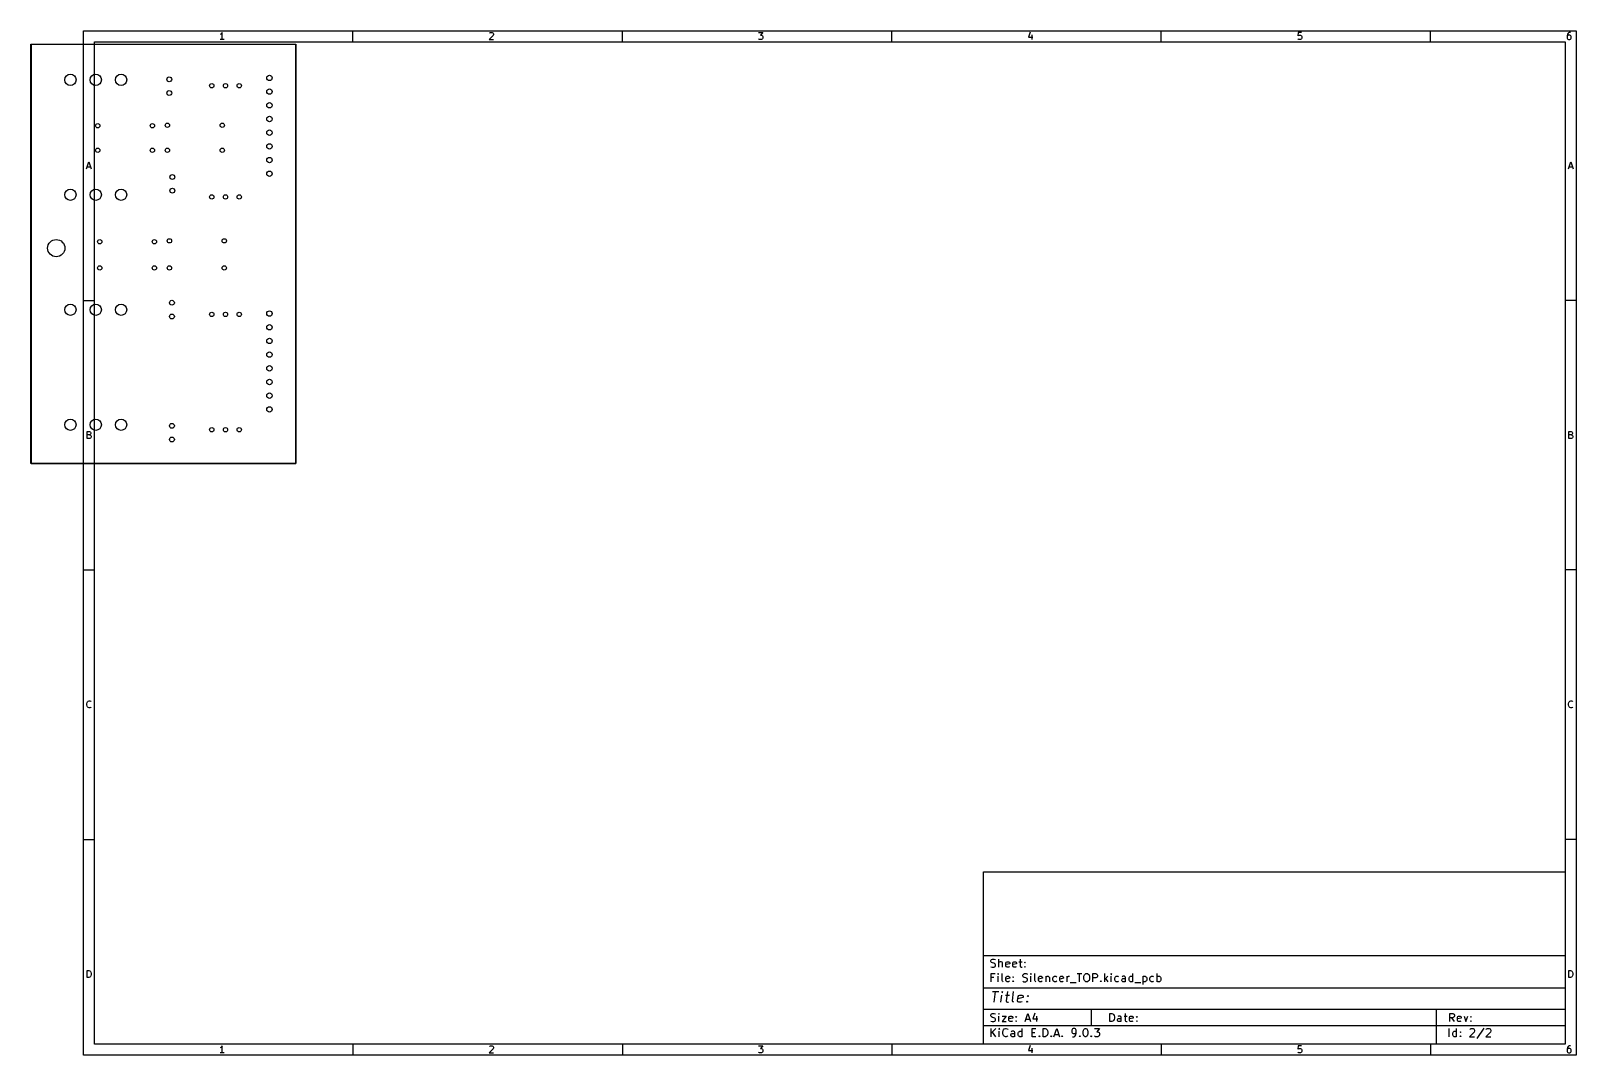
# Model space of a CAD drawing. Extents: x 0 to 287, y -200 to -10.
import ezdxf

# ---------------------------------------------------------------- set-up
doc = ezdxf.new("R2010")
doc.units = 0
doc.layers.add('BLACK', color=7, linetype='CONTINUOUS')

msp = doc.modelspace()

# ---------------------------------------------------------------- linework, layer by layer
at = {"layer": 'BLACK', "linetype": 'CONTINUOUS'}
for p, q in [((10, -10), (287.0022, -10)), ((10, -200.0072), (10, -10)), ((35.470112, -10.603128), (35.346303, -10.665033)), ((35.593922, -10.479319), (35.470112, -10.603128)), ((35.717731, -10.293604), (35.593922, -10.479319)), ((35.717731, -11.593604), (35.717731, -10.293604)), ((60, -12), (60, -10)), ((86.027255, -10.850747), (85.284398, -11.593604)), ((85.346303, -10.417414), (85.408207, -10.355509)), ((85.408207, -10.355509), (85.532017, -10.293604)), ((85.532017, -10.293604), (85.841541, -10.293604)), ((85.841541, -10.293604), (85.96535, -10.355509)), ((85.96535, -10.355509), (86.027255, -10.417414)), ((86.027255, -10.417414), (86.08916, -10.541223)), ((86.08916, -10.665033), (86.027255, -10.850747)), ((86.08916, -10.541223), (86.08916, -10.665033)), ((110, -12), (110, -10)), ((135.284398, -10.293604), (136.08916, -10.293604)), ((135.346303, -11.5317), (135.284398, -11.469795)), ((136.08916, -10.293604), (135.655826, -10.788842)), ((135.655826, -10.788842), (135.841541, -10.788842)), ((135.841541, -10.788842), (135.96535, -10.850747)), ((135.96535, -10.850747), (136.027255, -10.912652)), ((136.027255, -11.469795), (135.96535, -11.5317)), ((136.027255, -10.912652), (136.08916, -11.036461)), ((136.08916, -11.345985), (136.027255, -11.469795)), ((136.08916, -11.036461), (136.08916, -11.345985)), ((160, -12), (160, -10)), ((185.655826, -10.2317), (185.346303, -11.160271)), ((185.346303, -11.160271), (186.151064, -11.160271)), ((185.96535, -10.726938), (185.96535, -11.593604)), ((210, -12), (210, -10)), ((235.408207, -10.293604), (235.346303, -10.912652)), ((235.346303, -10.912652), (235.408207, -10.850747)), ((235.408207, -11.5317), (235.346303, -11.469795)), ((236.027255, -10.293604), (235.408207, -10.293604)), ((235.408207, -10.850747), (235.532017, -10.788842)), ((235.532017, -10.788842), (235.841541, -10.788842)), ((235.841541, -10.788842), (235.96535, -10.850747)), ((235.96535, -10.850747), (236.027255, -10.912652)), ((236.027255, -11.469795), (235.96535, -11.5317)), ((236.027255, -10.912652), (236.08916, -11.036461)), ((236.08916, -11.345985), (236.027255, -11.469795)), ((236.08916, -11.036461), (236.08916, -11.345985)), ((260, -12), (260, -10)), ((285.408207, -10.603128), (285.346303, -10.850747)), ((285.346303, -10.850747), (285.346303, -11.345985)), ((285.408207, -10.912652), (285.346303, -11.036461)), ((285.346303, -11.345985), (285.408207, -11.469795)), ((285.532017, -10.417414), (285.408207, -10.603128)), ((285.470112, -10.850747), (285.408207, -10.912652)), ((285.408207, -11.469795), (285.470112, -11.5317)), ((285.593922, -10.788842), (285.470112, -10.850747)), ((285.593922, -10.355509), (285.532017, -10.417414)), ((285.717731, -10.293604), (285.593922, -10.355509)), ((285.841541, -10.788842), (285.593922, -10.788842)), ((285.96535, -10.293604), (285.717731, -10.293604)), ((285.96535, -10.850747), (285.841541, -10.788842)), ((286.027255, -10.912652), (285.96535, -10.850747)), ((285.96535, -11.5317), (286.027255, -11.469795)), ((286.08916, -11.036461), (286.027255, -10.912652)), ((286.027255, -11.469795), (286.08916, -11.345985)), ((286.08916, -11.345985), (286.08916, -11.036461)), ((287.0022, -10), (287.0022, -200.0072)), ((0.225, -12.5), (0.226903, -12.490433)), ((0.225, -90.25), (0.225, -12.5)), ((0.226903, -12.490433), (0.240433, -12.476903)), ((0.240433, -12.476903), (0.25, -12.475)), ((0.25, -12.475), (49.4, -12.475)), ((0.275, -12.525), (0.275, -90.225)), ((49.375, -12.525), (0.275, -12.525)), ((12, -12), (285.0022, -12)), ((12, -198.0072), (12, -12)), ((36.08916, -11.593604), (35.346303, -11.593604)), ((49.375, -90.225), (49.375, -12.525)), ((49.4, -12.475), (49.409567, -12.476903)), ((49.409567, -12.476903), (49.423097, -12.490433)), ((49.423097, -12.490433), (49.425, -12.5)), ((49.425, -12.5), (49.425, -90.25)), ((85.284398, -11.593604), (86.08916, -11.593604)), ((135.470112, -11.593604), (135.346303, -11.5317)), ((135.841541, -11.593604), (135.470112, -11.593604)), ((135.96535, -11.5317), (135.841541, -11.593604)), ((235.532017, -11.593604), (235.408207, -11.5317)), ((235.841541, -11.593604), (235.532017, -11.593604)), ((235.96535, -11.5317), (235.841541, -11.593604)), ((285.0022, -12), (285.0022, -198.0072)), ((285.470112, -11.5317), (285.593922, -11.593604)), ((285.593922, -11.593604), (285.841541, -11.593604)), ((285.841541, -11.593604), (285.96535, -11.5317)), ((10.566666, -35.593604), (10.999999, -34.293604)), ((10.999999, -34.293604), (11.433333, -35.593604)), ((285.568866, -35.593604), (286.002199, -34.293604)), ((286.002199, -34.293604), (286.435533, -35.593604)), ((10.690476, -35.222176), (11.309523, -35.222176)), ((285.692676, -35.222176), (286.311723, -35.222176)), ((10, -60), (12, -60)), ((287.0022, -60), (285.0022, -60)), ((10.659523, -85.593604), (10.659523, -84.293604)), ((10.659523, -84.293604), (11.092857, -84.293604)), ((11.092857, -84.912652), (10.659523, -84.912652)), ((11.154761, -85.593604), (10.659523, -85.593604)), ((11.092857, -84.293604), (11.216666, -84.355509)), ((11.216666, -84.850747), (11.092857, -84.912652)), ((11.092857, -84.912652), (11.278571, -84.974557)), ((11.278571, -85.5317), (11.154761, -85.593604)), ((11.216666, -84.355509), (11.278571, -84.417414)), ((11.278571, -84.788842), (11.216666, -84.850747)), ((11.278571, -84.417414), (11.340476, -84.541223)), ((11.340476, -84.665033), (11.278571, -84.788842)), ((11.278571, -84.974557), (11.340476, -85.036461)), ((11.340476, -85.469795), (11.278571, -85.5317)), ((11.340476, -84.541223), (11.340476, -84.665033)), ((11.340476, -85.036461), (11.40238, -85.160271)), ((11.40238, -85.345985), (11.340476, -85.469795)), ((11.40238, -85.160271), (11.40238, -85.345985)), ((285.661723, -85.593604), (285.661723, -84.293604)), ((285.661723, -84.293604), (286.095057, -84.293604)), ((286.095057, -84.912652), (285.661723, -84.912652)), ((286.156961, -85.593604), (285.661723, -85.593604)), ((286.095057, -84.293604), (286.218866, -84.355509)), ((286.218866, -84.850747), (286.095057, -84.912652)), ((286.095057, -84.912652), (286.280771, -84.974557)), ((286.280771, -85.5317), (286.156961, -85.593604)), ((286.218866, -84.355509), (286.280771, -84.417414)), ((286.280771, -84.788842), (286.218866, -84.850747)), ((286.280771, -84.417414), (286.342676, -84.541223)), ((286.342676, -84.665033), (286.280771, -84.788842)), ((286.280771, -84.974557), (286.342676, -85.036461)), ((286.342676, -85.469795), (286.280771, -85.5317)), ((286.342676, -84.541223), (286.342676, -84.665033)), ((286.342676, -85.036461), (286.40458, -85.160271)), ((286.40458, -85.345985), (286.342676, -85.469795)), ((286.40458, -85.160271), (286.40458, -85.345985)), ((0.226903, -90.259567), (0.225, -90.25)), ((0.240433, -90.273097), (0.226903, -90.259567)), ((0.25, -90.275), (0.240433, -90.273097)), ((49.4, -90.275), (0.25, -90.275)), ((0.275, -90.225), (49.375, -90.225)), ((49.409567, -90.273097), (49.4, -90.275)), ((49.423097, -90.259567), (49.409567, -90.273097)), ((49.425, -90.25), (49.423097, -90.259567)), ((10, -110), (12, -110)), ((287.0022, -110), (285.0022, -110)), ((10.597619, -134.850747), (10.659523, -134.603128)), ((10.659523, -134.603128), (10.721428, -134.479319)), ((10.721428, -134.479319), (10.845238, -134.355509)), ((10.845238, -134.355509), (11.030952, -134.293604)), ((11.030952, -134.293604), (11.154761, -134.293604)), ((11.154761, -134.293604), (11.340476, -134.355509)), ((11.340476, -134.355509), (11.40238, -134.417414)), ((285.599819, -134.850747), (285.661723, -134.603128)), ((285.661723, -134.603128), (285.723628, -134.479319)), ((285.723628, -134.479319), (285.847438, -134.355509)), ((285.847438, -134.355509), (286.033152, -134.293604)), ((286.033152, -134.293604), (286.156961, -134.293604)), ((286.156961, -134.293604), (286.342676, -134.355509)), ((286.342676, -134.355509), (286.40458, -134.417414)), ((10.597619, -135.036461), (10.597619, -134.850747)), ((10.659523, -135.28408), (10.597619, -135.036461)), ((10.721428, -135.40789), (10.659523, -135.28408)), ((10.845238, -135.5317), (10.721428, -135.40789)), ((11.030952, -135.593604), (10.845238, -135.5317)), ((11.154761, -135.593604), (11.030952, -135.593604)), ((11.340476, -135.5317), (11.154761, -135.593604)), ((11.40238, -135.469795), (11.340476, -135.5317)), ((285.599819, -135.036461), (285.599819, -134.850747)), ((285.661723, -135.28408), (285.599819, -135.036461)), ((285.723628, -135.40789), (285.661723, -135.28408)), ((285.847438, -135.5317), (285.723628, -135.40789)), ((286.033152, -135.593604), (285.847438, -135.5317)), ((286.156961, -135.593604), (286.033152, -135.593604)), ((286.342676, -135.5317), (286.156961, -135.593604)), ((286.40458, -135.469795), (286.342676, -135.5317)), ((10, -160), (12, -160)), ((287.0022, -160), (285.0022, -160)), ((177.0022, -166.0072), (285.0022, -166.0072)), ((177.0022, -198.0072), (177.0022, -166.0072)), ((285.0022, -166.0072), (285.0022, -198.0072)), ((177.0022, -181.5072), (285.0022, -181.5072)), ((178.386598, -182.479042), (178.458026, -182.336185)), ((178.386598, -182.6219), (178.386598, -182.479042)), ((178.458026, -182.764757), (178.386598, -182.6219)), ((178.458026, -182.336185), (178.529455, -182.264757)), ((178.529455, -182.836185), (178.458026, -182.764757)), ((178.529455, -182.264757), (178.672312, -182.193328)), ((178.672312, -182.907614), (178.529455, -182.836185)), ((178.672312, -182.193328), (179.029455, -182.193328)), ((178.958026, -182.979042), (178.672312, -182.907614)), ((179.100884, -183.050471), (178.958026, -182.979042)), ((179.029455, -182.193328), (179.243741, -182.264757)), ((179.172312, -183.1219), (179.100884, -183.050471)), ((179.243741, -183.264757), (179.172312, -183.1219)), ((179.172312, -183.550471), (179.243741, -183.407614)), ((179.243741, -183.407614), (179.243741, -183.264757)), ((179.886597, -183.693328), (179.886597, -182.193328)), ((179.958026, -182.764757), (179.886597, -182.836185)), ((180.100883, -182.693328), (179.958026, -182.764757)), ((180.315169, -182.693328), (180.100883, -182.693328)), ((180.458026, -182.764757), (180.315169, -182.693328)), ((180.529455, -182.907614), (180.458026, -182.764757)), ((180.529455, -183.693328), (180.529455, -182.907614)), ((181.172312, -182.907614), (181.24374, -182.764757)), ((181.172312, -183.479042), (181.172312, -182.907614)), ((181.886598, -183.050471), (181.172312, -183.193328)), ((181.24374, -183.6219), (181.172312, -183.479042)), ((181.24374, -182.764757), (181.386598, -182.693328)), ((181.386598, -182.693328), (181.672312, -182.693328)), ((181.672312, -182.693328), (181.815169, -182.764757)), ((181.815169, -182.764757), (181.886598, -182.907614)), ((181.886598, -182.907614), (181.886598, -183.050471)), ((182.458026, -182.907614), (182.529454, -182.764757)), ((182.458026, -183.479042), (182.458026, -182.907614)), ((183.172312, -183.050471), (182.458026, -183.193328)), ((182.529454, -183.6219), (182.458026, -183.479042)), ((182.529454, -182.764757), (182.672312, -182.693328)), ((182.672312, -182.693328), (182.958026, -182.693328)), ((182.958026, -182.693328), (183.100883, -182.764757)), ((183.100883, -182.764757), (183.172312, -182.907614)), ((183.172312, -182.907614), (183.172312, -183.050471)), ((183.600883, -182.693328), (184.172311, -182.693328)), ((183.815168, -182.193328), (183.815168, -183.479042)), ((183.815168, -183.479042), (183.886597, -183.6219)), ((184.600883, -182.836185), (184.672311, -182.764757)), ((184.672311, -182.907614), (184.600883, -182.836185)), ((184.672311, -182.764757), (184.74374, -182.836185)), ((184.672311, -182.764757), (184.672311, -182.907614)), ((184.74374, -182.836185), (184.672311, -182.907614)), ((10.659523, -185.593604), (10.659523, -184.293604)), ((10.659523, -184.293604), (10.969047, -184.293604)), ((10.969047, -185.593604), (10.659523, -185.593604)), ((10.969047, -184.293604), (11.154761, -184.355509)), ((11.154761, -185.5317), (10.969047, -185.593604)), ((11.154761, -184.355509), (11.278571, -184.479319)), ((11.278571, -185.40789), (11.154761, -185.5317)), ((11.278571, -184.479319), (11.340476, -184.603128)), ((11.340476, -185.28408), (11.278571, -185.40789)), ((11.340476, -184.603128), (11.40238, -184.850747)), ((11.40238, -185.036461), (11.340476, -185.28408)), ((11.40238, -184.850747), (11.40238, -185.036461)), ((178.386598, -183.6219), (178.600884, -183.693328)), ((178.458026, -186.393328), (178.458026, -184.893328)), ((178.458026, -184.893328), (179.172312, -184.893328)), ((178.958026, -185.607614), (178.458026, -185.607614)), ((178.600884, -183.693328), (178.958026, -183.693328)), ((178.958026, -183.693328), (179.100884, -183.6219)), ((179.100884, -183.6219), (179.172312, -183.550471)), ((179.74374, -184.893328), (179.672312, -184.964757)), ((179.672312, -184.964757), (179.74374, -185.036185)), ((179.815169, -184.964757), (179.74374, -184.893328)), ((179.74374, -184.893328), (179.74374, -185.036185)), ((179.74374, -185.036185), (179.815169, -184.964757)), ((179.74374, -186.393328), (179.74374, -185.393328)), ((180.458026, -186.179042), (180.458026, -184.893328)), ((180.529455, -186.3219), (180.458026, -186.179042)), ((180.672312, -186.393328), (180.529455, -186.3219)), ((181.172312, -185.607614), (181.24374, -185.464757)), ((181.172312, -186.179042), (181.172312, -185.607614)), ((181.886598, -185.750471), (181.172312, -185.893328)), ((181.24374, -186.3219), (181.172312, -186.179042)), ((181.386598, -183.693328), (181.24374, -183.6219)), ((181.24374, -185.464757), (181.386598, -185.393328)), ((181.386598, -186.393328), (181.24374, -186.3219)), ((181.672312, -183.693328), (181.386598, -183.693328)), ((181.386598, -185.393328), (181.672312, -185.393328)), ((181.672312, -186.393328), (181.386598, -186.393328)), ((181.815169, -183.6219), (181.672312, -183.693328)), ((181.672312, -185.393328), (181.815169, -185.464757)), ((181.815169, -186.3219), (181.672312, -186.393328)), ((181.815169, -185.464757), (181.886598, -185.607614)), ((181.886598, -185.607614), (181.886598, -185.750471)), ((182.458026, -185.536185), (182.529454, -185.464757)), ((182.529454, -185.607614), (182.458026, -185.536185)), ((182.458026, -186.3219), (182.529454, -186.250471)), ((182.529454, -186.393328), (182.458026, -186.3219)), ((182.672312, -183.693328), (182.529454, -183.6219)), ((182.529454, -185.464757), (182.600883, -185.536185)), ((182.529454, -185.464757), (182.529454, -185.607614)), ((182.600883, -185.536185), (182.529454, -185.607614)), ((182.529454, -186.250471), (182.600883, -186.3219)), ((182.529454, -186.250471), (182.529454, -186.393328)), ((182.600883, -186.3219), (182.529454, -186.393328)), ((182.958026, -183.693328), (182.672312, -183.693328)), ((183.100883, -183.6219), (182.958026, -183.693328)), ((183.886597, -183.6219), (184.029454, -183.693328)), ((184.029454, -183.693328), (184.172311, -183.693328)), ((184.315169, -185.179042), (184.386597, -185.036185)), ((184.315169, -185.3219), (184.315169, -185.179042)), ((184.386597, -185.464757), (184.315169, -185.3219)), ((184.315169, -186.3219), (184.529455, -186.393328)), ((184.386597, -185.036185), (184.458026, -184.964757)), ((184.458026, -185.536185), (184.386597, -185.464757)), ((184.458026, -184.964757), (184.600883, -184.893328)), ((184.600883, -185.607614), (184.458026, -185.536185)), ((184.529455, -186.393328), (184.886597, -186.393328)), ((184.600883, -183.6219), (184.672311, -183.550471)), ((184.672311, -183.693328), (184.600883, -183.6219)), ((184.600883, -184.893328), (184.958026, -184.893328)), ((184.886597, -185.679042), (184.600883, -185.607614)), ((184.672311, -183.550471), (184.74374, -183.6219)), ((184.672311, -183.550471), (184.672311, -183.693328)), ((184.74374, -183.6219), (184.672311, -183.693328)), ((185.029455, -185.750471), (184.886597, -185.679042)), ((184.886597, -186.393328), (185.029455, -186.3219)), ((184.958026, -184.893328), (185.172312, -184.964757)), ((185.100883, -185.8219), (185.029455, -185.750471)), ((185.029455, -186.3219), (185.100883, -186.250471)), ((185.172312, -185.964757), (185.100883, -185.8219)), ((185.100883, -186.250471), (185.172312, -186.107614)), ((185.172312, -186.107614), (185.172312, -185.964757)), ((185.815168, -184.893328), (185.74374, -184.964757)), ((185.74374, -184.964757), (185.815168, -185.036185)), ((185.886597, -184.964757), (185.815168, -184.893328)), ((185.815168, -184.893328), (185.815168, -185.036185)), ((185.815168, -185.036185), (185.886597, -184.964757)), ((185.815168, -186.393328), (185.815168, -185.393328)), ((186.529454, -186.179042), (186.529454, -184.893328)), ((186.600883, -186.3219), (186.529454, -186.179042)), ((186.74374, -186.393328), (186.600883, -186.3219)), ((187.24374, -185.607614), (187.315168, -185.464757)), ((187.24374, -186.179042), (187.24374, -185.607614)), ((187.958026, -185.750471), (187.24374, -185.893328)), ((187.315168, -186.3219), (187.24374, -186.179042)), ((187.315168, -185.464757), (187.458026, -185.393328)), ((187.458026, -186.393328), (187.315168, -186.3219)), ((187.458026, -185.393328), (187.74374, -185.393328)), ((187.74374, -186.393328), (187.458026, -186.393328)), ((187.74374, -185.393328), (187.886597, -185.464757)), ((187.886597, -186.3219), (187.74374, -186.393328)), ((187.886597, -185.464757), (187.958026, -185.607614)), ((187.958026, -185.607614), (187.958026, -185.750471)), ((188.600882, -185.393328), (188.600882, -186.393328)), ((188.600882, -185.536185), (188.672311, -185.464757)), ((188.672311, -185.464757), (188.815168, -185.393328)), ((188.815168, -185.393328), (189.029454, -185.393328)), ((189.029454, -185.393328), (189.172311, -185.464757)), ((189.172311, -185.464757), (189.24374, -185.607614)), ((189.24374, -185.607614), (189.24374, -186.393328)), ((189.886597, -185.679042), (189.958025, -185.536185)), ((189.886597, -186.107614), (189.886597, -185.679042)), ((189.958025, -186.250471), (189.886597, -186.107614)), ((189.958025, -185.536185), (190.029454, -185.464757)), ((190.029454, -186.3219), (189.958025, -186.250471)), ((190.029454, -185.464757), (190.172311, -185.393328)), ((190.172311, -186.393328), (190.029454, -186.3219)), ((190.172311, -185.393328), (190.458025, -185.393328)), ((190.458025, -186.393328), (190.172311, -186.393328)), ((190.458025, -185.393328), (190.600883, -185.464757)), ((190.600883, -186.3219), (190.458025, -186.393328)), ((191.172311, -185.607614), (191.243739, -185.464757)), ((191.172311, -186.179042), (191.172311, -185.607614)), ((191.886597, -185.750471), (191.172311, -185.893328)), ((191.243739, -186.3219), (191.172311, -186.179042)), ((191.243739, -185.464757), (191.386597, -185.393328)), ((191.386597, -186.393328), (191.243739, -186.3219)), ((191.386597, -185.393328), (191.672311, -185.393328)), ((191.672311, -186.393328), (191.386597, -186.393328)), ((191.672311, -185.393328), (191.815168, -185.464757)), ((191.815168, -186.3219), (191.672311, -186.393328)), ((191.815168, -185.464757), (191.886597, -185.607614)), ((191.886597, -185.607614), (191.886597, -185.750471)), ((192.529453, -186.393328), (192.529453, -185.393328)), ((192.529453, -185.679042), (192.600882, -185.536185)), ((192.600882, -185.536185), (192.672311, -185.464757)), ((192.672311, -185.464757), (192.815168, -185.393328)), ((192.815168, -185.393328), (192.958025, -185.393328)), ((194.386596, -184.893328), (195.243739, -184.893328)), ((194.815167, -186.393328), (194.815167, -184.893328)), ((195.67231, -185.393328), (195.743738, -185.107614)), ((195.67231, -185.893328), (195.67231, -185.393328)), ((195.743738, -186.179042), (195.67231, -185.893328)), ((195.743738, -185.107614), (195.886596, -184.964757)), ((195.886596, -186.3219), (195.743738, -186.179042)), ((195.886596, -184.964757), (196.029453, -184.893328)), ((196.029453, -186.393328), (195.886596, -186.3219)), ((196.029453, -184.893328), (196.315167, -184.893328)), ((196.315167, -186.393328), (196.029453, -186.393328)), ((196.315167, -184.893328), (196.458024, -184.964757)), ((196.458024, -186.3219), (196.315167, -186.393328)), ((196.458024, -184.964757), (196.600881, -185.107614)), ((196.600881, -186.179042), (196.458024, -186.3219)), ((196.600881, -185.107614), (196.67231, -185.393328)), ((196.67231, -185.893328), (196.600881, -186.179042)), ((196.67231, -185.393328), (196.67231, -185.893328)), ((197.315167, -186.393328), (197.315167, -184.893328)), ((197.315167, -184.893328), (197.886596, -184.893328)), ((197.886596, -185.679042), (197.315167, -185.679042)), ((197.886596, -184.893328), (198.029453, -184.964757)), ((198.029453, -185.607614), (197.886596, -185.679042)), ((198.029453, -184.964757), (198.100882, -185.036185)), ((198.100882, -185.536185), (198.029453, -185.607614)), ((198.100882, -185.036185), (198.17231, -185.179042)), ((198.17231, -185.393328), (198.100882, -185.536185)), ((198.17231, -185.179042), (198.17231, -185.393328)), ((198.743739, -186.3219), (198.815167, -186.250471)), ((198.815167, -186.393328), (198.743739, -186.3219)), ((198.815167, -186.250471), (198.886596, -186.3219)), ((198.815167, -186.250471), (198.815167, -186.393328)), ((198.886596, -186.3219), (198.815167, -186.393328)), ((199.529453, -186.393328), (199.529453, -184.893328)), ((200.100882, -185.393328), (199.529453, -185.964757)), ((199.672311, -185.8219), (200.100882, -186.393328)), ((200.743739, -184.893328), (200.672311, -184.964757)), ((200.672311, -184.964757), (200.743739, -185.036185)), ((200.815168, -184.964757), (200.743739, -184.893328)), ((200.743739, -184.893328), (200.743739, -185.036185)), ((200.743739, -185.036185), (200.815168, -184.964757)), ((200.743739, -186.393328), (200.743739, -185.393328)), ((201.386597, -185.679042), (201.458025, -185.536185)), ((201.386597, -186.107614), (201.386597, -185.679042)), ((201.458025, -186.250471), (201.386597, -186.107614)), ((201.458025, -185.536185), (201.529454, -185.464757)), ((201.529454, -186.3219), (201.458025, -186.250471)), ((201.529454, -185.464757), (201.672311, -185.393328)), ((201.672311, -186.393328), (201.529454, -186.3219)), ((201.672311, -185.393328), (201.958025, -185.393328)), ((201.958025, -186.393328), (201.672311, -186.393328)), ((201.958025, -185.393328), (202.100883, -185.464757)), ((202.100883, -186.3219), (201.958025, -186.393328)), ((202.672311, -186.036185), (202.743739, -185.893328)), ((202.672311, -186.179042), (202.672311, -186.036185)), ((202.743739, -186.3219), (202.672311, -186.179042)), ((202.886597, -185.393328), (202.743739, -185.464757)), ((202.743739, -185.893328), (202.886597, -185.8219)), ((202.886597, -186.393328), (202.743739, -186.3219)), ((203.172311, -185.393328), (202.886597, -185.393328)), ((202.886597, -185.8219), (203.243739, -185.8219)), ((203.243739, -186.393328), (202.886597, -186.393328)), ((203.315168, -185.464757), (203.172311, -185.393328)), ((203.243739, -185.8219), (203.386597, -185.750471)), ((203.386597, -186.3219), (203.243739, -186.393328)), ((203.386597, -185.607614), (203.315168, -185.464757)), ((203.386597, -186.393328), (203.386597, -185.607614)), ((204.029454, -185.679042), (204.100882, -185.536185)), ((204.029454, -186.107614), (204.029454, -185.679042)), ((204.100882, -186.250471), (204.029454, -186.107614)), ((204.100882, -185.536185), (204.172311, -185.464757)), ((204.172311, -186.3219), (204.100882, -186.250471)), ((204.172311, -185.464757), (204.315168, -185.393328)), ((204.315168, -186.393328), (204.172311, -186.3219)), ((204.315168, -185.393328), (204.600882, -185.393328)), ((204.600882, -186.393328), (204.315168, -186.393328)), ((204.600882, -185.393328), (204.74374, -185.464757)), ((204.74374, -186.3219), (204.600882, -186.393328)), ((204.74374, -186.393328), (204.74374, -184.893328)), ((206.600882, -185.393328), (206.600882, -186.893328)), ((206.600882, -185.464757), (206.74374, -185.393328)), ((206.74374, -186.393328), (206.600882, -186.3219)), ((206.74374, -185.393328), (207.029454, -185.393328)), ((207.029454, -186.393328), (206.74374, -186.393328)), ((207.029454, -185.393328), (207.172311, -185.464757)), ((207.172311, -186.3219), (207.029454, -186.393328)), ((207.172311, -185.464757), (207.24374, -185.536185)), ((207.24374, -186.250471), (207.172311, -186.3219)), ((207.24374, -185.536185), (207.315168, -185.679042)), ((207.315168, -186.107614), (207.24374, -186.250471)), ((207.315168, -185.679042), (207.315168, -186.107614)), ((207.886597, -185.679042), (207.958025, -185.536185)), ((207.886597, -186.107614), (207.886597, -185.679042)), ((207.958025, -186.250471), (207.886597, -186.107614)), ((207.958025, -185.536185), (208.029454, -185.464757)), ((208.029454, -186.3219), (207.958025, -186.250471)), ((208.029454, -185.464757), (208.172311, -185.393328)), ((208.172311, -186.393328), (208.029454, -186.3219)), ((208.172311, -185.393328), (208.458025, -185.393328)), ((208.458025, -186.393328), (208.172311, -186.393328)), ((208.458025, -185.393328), (208.600883, -185.464757)), ((208.600883, -186.3219), (208.458025, -186.393328)), ((209.243739, -186.393328), (209.243739, -184.893328)), ((209.243739, -185.464757), (209.386597, -185.393328)), ((209.386597, -186.393328), (209.243739, -186.3219)), ((209.386597, -185.393328), (209.672311, -185.393328)), ((209.672311, -186.393328), (209.386597, -186.393328)), ((209.672311, -185.393328), (209.815168, -185.464757)), ((209.815168, -186.3219), (209.672311, -186.393328)), ((209.815168, -185.464757), (209.886597, -185.536185)), ((209.886597, -186.250471), (209.815168, -186.3219)), ((209.886597, -185.536185), (209.958025, -185.679042)), ((209.958025, -186.107614), (209.886597, -186.250471)), ((209.958025, -185.679042), (209.958025, -186.107614)), ((285.661723, -185.593604), (285.661723, -184.293604)), ((285.661723, -184.293604), (285.971247, -184.293604)), ((285.971247, -185.593604), (285.661723, -185.593604)), ((285.971247, -184.293604), (286.156961, -184.355509)), ((286.156961, -185.5317), (285.971247, -185.593604)), ((286.156961, -184.355509), (286.280771, -184.479319)), ((286.280771, -185.40789), (286.156961, -185.5317)), ((286.280771, -184.479319), (286.342676, -184.603128)), ((286.342676, -185.28408), (286.280771, -185.40789)), ((286.342676, -184.603128), (286.40458, -184.850747)), ((286.40458, -185.036461), (286.342676, -185.28408)), ((286.40458, -184.850747), (286.40458, -185.036461)), ((177.0022, -187.5072), (285.0022, -187.5072)), ((178.693928, -188.211638), (179.836785, -188.211638)), ((179.015357, -190.211638), (179.265357, -188.211638)), ((180.253452, -190.211638), (180.420119, -188.878304)), ((180.503452, -188.211638), (180.396309, -188.306876)), ((180.396309, -188.306876), (180.479643, -188.402114)), ((180.503452, -188.211638), (180.479643, -188.402114)), ((180.479643, -188.402114), (180.586786, -188.306876)), ((180.586786, -188.306876), (180.503452, -188.211638)), ((181.086786, -188.878304), (181.84869, -188.878304)), ((181.455833, -188.211638), (181.241548, -189.925923)), ((182.384405, -189.925923), (182.59869, -188.211638)), ((183.336785, -189.925923), (183.432024, -189.164019)), ((183.432024, -189.164019), (183.551071, -188.973542)), ((183.551071, -188.973542), (183.753452, -188.878304)), ((183.753452, -188.878304), (184.134404, -188.878304)), ((184.134404, -188.878304), (184.312976, -188.973542)), ((184.312976, -188.973542), (184.384404, -189.164019)), ((184.384404, -189.164019), (184.360595, -189.354495)), ((185.158214, -189.06878), (185.265357, -188.973542)), ((185.241548, -189.164019), (185.158214, -189.06878)), ((185.265357, -188.973542), (185.241548, -189.164019)), ((185.34869, -189.06878), (185.241548, -189.164019)), ((185.265357, -188.973542), (185.34869, -189.06878)), ((193.100882, -186.536185), (194.243739, -186.536185)), ((205.100883, -186.536185), (206.24374, -186.536185)), ((177.0022, -191.5072), (285.0022, -191.5072)), ((181.241548, -189.925923), (181.312976, -190.1164)), ((181.312976, -190.1164), (181.491548, -190.211638)), ((181.491548, -190.211638), (181.682024, -190.211638)), ((182.455833, -190.1164), (182.384405, -189.925923)), ((182.634405, -190.211638), (182.455833, -190.1164)), ((183.408214, -190.1164), (183.336785, -189.925923)), ((184.360595, -189.354495), (183.384404, -189.544971)), ((183.586785, -190.211638), (183.408214, -190.1164)), ((183.967738, -190.211638), (183.586785, -190.211638)), ((184.170119, -190.1164), (183.967738, -190.211638)), ((185.027262, -190.1164), (185.134405, -190.021161)), ((185.110595, -190.211638), (185.027262, -190.1164)), ((185.134405, -190.021161), (185.110595, -190.211638)), ((185.217738, -190.1164), (185.110595, -190.211638)), ((185.134405, -190.021161), (185.217738, -190.1164)), ((197.0022, -191.5072), (197.0022, -194.5072)), ((261.0022, -191.5072), (261.0022, -198.0072)), ((177.0022, -194.5072), (285.0022, -194.5072)), ((178.386598, -192.579042), (178.458026, -192.436185)), ((178.386598, -192.7219), (178.386598, -192.579042)), ((178.458026, -192.864757), (178.386598, -192.7219)), ((178.386598, -193.7219), (178.600884, -193.793328)), ((178.458026, -192.436185), (178.529455, -192.364757)), ((178.529455, -192.936185), (178.458026, -192.864757)), ((178.529455, -192.364757), (178.672312, -192.293328)), ((178.672312, -193.007614), (178.529455, -192.936185)), ((178.600884, -193.793328), (178.958026, -193.793328)), ((178.672312, -192.293328), (179.029455, -192.293328)), ((178.958026, -193.079042), (178.672312, -193.007614)), ((179.100884, -193.150471), (178.958026, -193.079042)), ((178.958026, -193.793328), (179.100884, -193.7219)), ((179.029455, -192.293328), (179.243741, -192.364757)), ((179.172312, -193.2219), (179.100884, -193.150471)), ((179.100884, -193.7219), (179.172312, -193.650471)), ((179.243741, -193.364757), (179.172312, -193.2219)), ((179.172312, -193.650471), (179.243741, -193.507614)), ((179.243741, -193.507614), (179.243741, -193.364757)), ((179.886597, -192.293328), (179.815169, -192.364757)), ((179.815169, -192.364757), (179.886597, -192.436185)), ((179.958026, -192.364757), (179.886597, -192.293328)), ((179.886597, -192.293328), (179.886597, -192.436185)), ((179.886597, -192.436185), (179.958026, -192.364757)), ((179.886597, -193.793328), (179.886597, -192.793328)), ((180.458026, -192.793328), (181.243741, -192.793328)), ((181.243741, -192.793328), (180.458026, -193.793328)), ((180.458026, -193.793328), (181.243741, -193.793328)), ((181.743741, -193.007614), (181.815169, -192.864757)), ((181.743741, -193.579042), (181.743741, -193.007614)), ((182.458027, -193.150471), (181.743741, -193.293328)), ((181.815169, -193.7219), (181.743741, -193.579042)), ((181.815169, -192.864757), (181.958027, -192.793328)), ((181.958027, -193.793328), (181.815169, -193.7219)), ((181.958027, -192.793328), (182.243741, -192.793328)), ((182.243741, -193.793328), (181.958027, -193.793328)), ((182.243741, -192.793328), (182.386598, -192.864757)), ((182.386598, -193.7219), (182.243741, -193.793328)), ((182.386598, -192.864757), (182.458027, -193.007614)), ((182.458027, -193.007614), (182.458027, -193.150471)), ((183.029455, -192.936185), (183.100883, -192.864757)), ((183.100883, -193.007614), (183.029455, -192.936185)), ((183.029455, -193.7219), (183.100883, -193.650471)), ((183.100883, -193.793328), (183.029455, -193.7219)), ((183.100883, -192.864757), (183.172312, -192.936185)), ((183.100883, -192.864757), (183.100883, -193.007614)), ((183.172312, -192.936185), (183.100883, -193.007614)), ((183.100883, -193.650471), (183.172312, -193.7219)), ((183.100883, -193.650471), (183.100883, -193.793328)), ((183.172312, -193.7219), (183.100883, -193.793328)), ((184.743741, -193.793328), (185.243741, -192.293328)), ((184.886598, -193.364757), (185.600884, -193.364757)), ((185.243741, -192.293328), (185.743741, -193.793328)), ((186.529455, -192.2219), (186.172312, -193.293328)), ((186.172312, -193.293328), (187.100883, -193.293328)), ((186.886598, -192.793328), (186.886598, -193.793328)), ((200.458026, -193.793328), (200.458026, -192.293328)), ((200.458026, -192.293328), (200.815169, -192.293328)), ((200.815169, -193.793328), (200.458026, -193.793328)), ((200.815169, -192.293328), (201.029455, -192.364757)), ((201.029455, -193.7219), (200.815169, -193.793328)), ((201.029455, -192.364757), (201.172312, -192.507614)), ((201.172312, -193.579042), (201.029455, -193.7219)), ((201.172312, -192.507614), (201.243741, -192.650471)), ((201.243741, -193.436185), (201.172312, -193.579042)), ((201.243741, -192.650471), (201.315169, -192.936185)), ((201.315169, -193.150471), (201.243741, -193.436185)), ((201.315169, -192.936185), (201.315169, -193.150471)), ((201.886598, -193.436185), (201.958026, -193.293328)), ((201.886598, -193.579042), (201.886598, -193.436185)), ((201.958026, -193.7219), (201.886598, -193.579042)), ((202.100884, -192.793328), (201.958026, -192.864757)), ((201.958026, -193.293328), (202.100884, -193.2219)), ((202.100884, -193.793328), (201.958026, -193.7219)), ((202.386598, -192.793328), (202.100884, -192.793328)), ((202.100884, -193.2219), (202.458026, -193.2219)), ((202.458026, -193.793328), (202.100884, -193.793328)), ((202.529455, -192.864757), (202.386598, -192.793328)), ((202.458026, -193.2219), (202.600884, -193.150471)), ((202.600884, -193.7219), (202.458026, -193.793328)), ((202.600884, -193.007614), (202.529455, -192.864757)), ((202.600884, -193.793328), (202.600884, -193.007614)), ((203.100884, -192.793328), (203.672312, -192.793328)), ((203.315169, -192.293328), (203.315169, -193.579042)), ((203.315169, -193.579042), (203.386598, -193.7219)), ((203.386598, -193.7219), (203.529455, -193.793328)), ((203.529455, -193.793328), (203.672312, -193.793328)), ((204.100884, -193.007614), (204.172312, -192.864757)), ((204.100884, -193.579042), (204.100884, -193.007614)), ((204.81517, -193.150471), (204.100884, -193.293328)), ((204.172312, -193.7219), (204.100884, -193.579042)), ((204.172312, -192.864757), (204.31517, -192.793328)), ((204.31517, -193.793328), (204.172312, -193.7219)), ((204.31517, -192.793328), (204.600884, -192.793328)), ((204.600884, -193.793328), (204.31517, -193.793328)), ((204.600884, -192.793328), (204.743741, -192.864757)), ((204.743741, -193.7219), (204.600884, -193.793328)), ((204.743741, -192.864757), (204.81517, -193.007614)), ((204.81517, -193.007614), (204.81517, -193.150471)), ((205.386598, -192.936185), (205.458026, -192.864757)), ((205.458026, -193.007614), (205.386598, -192.936185)), ((205.386598, -193.7219), (205.458026, -193.650471)), ((205.458026, -193.793328), (205.386598, -193.7219)), ((205.458026, -192.864757), (205.529455, -192.936185)), ((205.458026, -192.864757), (205.458026, -193.007614)), ((205.529455, -192.936185), (205.458026, -193.007614)), ((205.458026, -193.650471), (205.529455, -193.7219)), ((205.458026, -193.650471), (205.458026, -193.793328)), ((205.529455, -193.7219), (205.458026, -193.793328)), ((263.55671, -193.785528), (263.55671, -192.285528)), ((263.55671, -192.285528), (264.128139, -192.285528)), ((264.128139, -193.071242), (263.55671, -193.071242)), ((264.413853, -193.785528), (263.913853, -193.071242)), ((264.128139, -192.285528), (264.270996, -192.356957)), ((264.270996, -192.999814), (264.128139, -193.071242)), ((264.270996, -192.356957), (264.342425, -192.428385)), ((264.342425, -192.928385), (264.270996, -192.999814)), ((264.342425, -192.428385), (264.413853, -192.571242)), ((264.413853, -192.785528), (264.342425, -192.928385)), ((264.413853, -192.571242), (264.413853, -192.785528)), ((264.985282, -192.999814), (265.05671, -192.856957)), ((264.985282, -193.571242), (264.985282, -192.999814)), ((265.699568, -193.142671), (264.985282, -193.285528)), ((265.05671, -193.7141), (264.985282, -193.571242)), ((265.05671, -192.856957), (265.199568, -192.785528)), ((265.199568, -193.785528), (265.05671, -193.7141)), ((265.199568, -192.785528), (265.485282, -192.785528)), ((265.485282, -193.785528), (265.199568, -193.785528)), ((265.485282, -192.785528), (265.628139, -192.856957)), ((265.628139, -193.7141), (265.485282, -193.785528)), ((265.628139, -192.856957), (265.699568, -192.999814)), ((265.699568, -192.999814), (265.699568, -193.142671)), ((266.199567, -192.785528), (266.55671, -193.785528)), ((266.55671, -193.785528), (266.913853, -192.785528)), ((267.413853, -192.928385), (267.485281, -192.856957)), ((267.485281, -192.999814), (267.413853, -192.928385)), ((267.413853, -193.7141), (267.485281, -193.642671)), ((267.485281, -193.785528), (267.413853, -193.7141)), ((267.485281, -192.856957), (267.55671, -192.928385)), ((267.485281, -192.856957), (267.485281, -192.999814)), ((267.55671, -192.928385), (267.485281, -192.999814)), ((267.485281, -193.642671), (267.55671, -193.7141)), ((267.485281, -193.642671), (267.485281, -193.785528)), ((267.55671, -193.7141), (267.485281, -193.785528)), ((178.458026, -196.593328), (178.458026, -195.093328)), ((179.315169, -195.093328), (178.458026, -195.950471)), ((179.315169, -196.593328), (178.672312, -195.736185)), ((179.958026, -195.093328), (179.886598, -195.164757)), ((179.886598, -195.164757), (179.958026, -195.236185)), ((180.029455, -195.164757), (179.958026, -195.093328)), ((179.958026, -195.093328), (179.958026, -195.236185)), ((179.958026, -195.236185), (180.029455, -195.164757)), ((179.958026, -196.593328), (179.958026, -195.593328)), ((180.600884, -195.736185), (180.672312, -195.450471)), ((180.600884, -195.950471), (180.600884, -195.736185)), ((180.672312, -196.236185), (180.600884, -195.950471)), ((180.672312, -195.450471), (180.743741, -195.307614)), ((180.743741, -196.379042), (180.672312, -196.236185)), ((180.743741, -195.307614), (180.886598, -195.164757)), ((180.886598, -196.5219), (180.743741, -196.379042)), ((180.886598, -195.164757), (181.100884, -195.093328)), ((181.100884, -196.593328), (180.886598, -196.5219)), ((181.100884, -195.093328), (181.243741, -195.093328)), ((181.243741, -196.593328), (181.100884, -196.593328)), ((181.243741, -195.093328), (181.458027, -195.164757)), ((181.458027, -196.5219), (181.243741, -196.593328)), ((181.458027, -195.164757), (181.529455, -195.236185)), ((181.529455, -196.450471), (181.458027, -196.5219)), ((182.100884, -196.236185), (182.172312, -196.093328)), ((182.100884, -196.379042), (182.100884, -196.236185)), ((182.172312, -196.5219), (182.100884, -196.379042)), ((182.31517, -195.593328), (182.172312, -195.664757)), ((182.172312, -196.093328), (182.31517, -196.0219)), ((182.31517, -196.593328), (182.172312, -196.5219)), ((182.600884, -195.593328), (182.31517, -195.593328)), ((182.31517, -196.0219), (182.672312, -196.0219)), ((182.672312, -196.593328), (182.31517, -196.593328)), ((182.743741, -195.664757), (182.600884, -195.593328)), ((182.672312, -196.0219), (182.81517, -195.950471)), ((182.81517, -196.5219), (182.672312, -196.593328)), ((182.81517, -195.807614), (182.743741, -195.664757)), ((182.81517, -196.593328), (182.81517, -195.807614)), ((183.458027, -195.879042), (183.529455, -195.736185)), ((183.458027, -196.307614), (183.458027, -195.879042)), ((183.529455, -196.450471), (183.458027, -196.307614)), ((183.529455, -195.736185), (183.600884, -195.664757)), ((183.600884, -196.5219), (183.529455, -196.450471)), ((183.600884, -195.664757), (183.743741, -195.593328)), ((183.743741, -196.593328), (183.600884, -196.5219)), ((183.743741, -195.593328), (184.029455, -195.593328)), ((184.029455, -196.593328), (183.743741, -196.593328)), ((184.029455, -195.593328), (184.172313, -195.664757)), ((184.172313, -196.5219), (184.029455, -196.593328)), ((184.172313, -196.593328), (184.172313, -195.093328)), ((186.029455, -196.593328), (186.029455, -195.093328)), ((186.029455, -195.093328), (186.743741, -195.093328)), ((186.029455, -195.807614), (186.529455, -195.807614)), ((186.743741, -196.593328), (186.029455, -196.593328)), ((187.31517, -196.5219), (187.386598, -196.450471)), ((187.386598, -196.593328), (187.31517, -196.5219)), ((187.386598, -196.450471), (187.458027, -196.5219)), ((187.386598, -196.450471), (187.386598, -196.593328)), ((187.458027, -196.5219), (187.386598, -196.593328)), ((188.100884, -196.593328), (188.100884, -195.093328)), ((188.100884, -195.093328), (188.458027, -195.093328)), ((188.458027, -196.593328), (188.100884, -196.593328)), ((188.458027, -195.093328), (188.672313, -195.164757)), ((188.672313, -196.5219), (188.458027, -196.593328)), ((188.672313, -195.164757), (188.81517, -195.307614)), ((188.81517, -196.379042), (188.672313, -196.5219)), ((188.81517, -195.307614), (188.886599, -195.450471)), ((188.886599, -196.236185), (188.81517, -196.379042)), ((188.886599, -195.450471), (188.958027, -195.736185)), ((188.958027, -195.950471), (188.886599, -196.236185)), ((188.958027, -195.736185), (188.958027, -195.950471)), ((189.529456, -196.5219), (189.600884, -196.450471)), ((189.600884, -196.593328), (189.529456, -196.5219)), ((189.600884, -196.450471), (189.672313, -196.5219)), ((189.600884, -196.450471), (189.600884, -196.593328)), ((189.672313, -196.5219), (189.600884, -196.593328)), ((190.100885, -196.593328), (190.600885, -195.093328)), ((190.243742, -196.164757), (190.958028, -196.164757)), ((190.600885, -195.093328), (191.100885, -196.593328)), ((191.529456, -196.5219), (191.600884, -196.450471)), ((191.600884, -196.593328), (191.529456, -196.5219)), ((191.600884, -196.450471), (191.672313, -196.5219)), ((191.600884, -196.450471), (191.600884, -196.593328)), ((191.672313, -196.5219), (191.600884, -196.593328)), ((193.458027, -195.236185), (193.386599, -195.379042)), ((193.386599, -195.379042), (193.386599, -195.736185)), ((193.386599, -195.736185), (193.458027, -195.879042)), ((193.529456, -195.164757), (193.458027, -195.236185)), ((193.458027, -195.879042), (193.529456, -195.950471)), ((193.672313, -195.093328), (193.529456, -195.164757)), ((193.529456, -195.950471), (193.672313, -196.0219)), ((193.529456, -196.593328), (193.81517, -196.593328)), ((193.958027, -195.093328), (193.672313, -195.093328)), ((193.672313, -196.0219), (193.958027, -196.0219)), ((193.81517, -196.593328), (193.958027, -196.5219)), ((194.100885, -195.164757), (193.958027, -195.093328)), ((193.958027, -196.0219), (194.100885, -195.950471)), ((193.958027, -196.5219), (194.029456, -196.450471)), ((194.029456, -196.450471), (194.172313, -196.236185)), ((194.172313, -195.236185), (194.100885, -195.164757)), ((194.100885, -195.950471), (194.172313, -195.879042)), ((194.243742, -195.379042), (194.172313, -195.236185)), ((194.172313, -195.879042), (194.243742, -195.736185)), ((194.172313, -196.236185), (194.243742, -195.950471)), ((194.243742, -195.950471), (194.243742, -195.379042)), ((194.81517, -196.5219), (194.886598, -196.450471)), ((194.886598, -196.593328), (194.81517, -196.5219)), ((194.886598, -196.450471), (194.958027, -196.5219)), ((194.886598, -196.450471), (194.886598, -196.593328)), ((194.958027, -196.5219), (194.886598, -196.593328)), ((195.529456, -195.664757), (195.600884, -195.379042)), ((195.529456, -196.0219), (195.529456, -195.664757)), ((195.600884, -196.307614), (195.529456, -196.0219)), ((195.600884, -195.379042), (195.672313, -195.236185)), ((195.672313, -196.450471), (195.600884, -196.307614)), ((195.672313, -195.236185), (195.743742, -195.164757)), ((195.743742, -196.5219), (195.672313, -196.450471)), ((195.743742, -195.164757), (195.886599, -195.093328)), ((195.886599, -196.593328), (195.743742, -196.5219)), ((195.886599, -195.093328), (196.029456, -195.093328)), ((196.029456, -196.593328), (195.886599, -196.593328)), ((196.029456, -195.093328), (196.172313, -195.164757)), ((196.172313, -196.5219), (196.029456, -196.593328)), ((196.172313, -195.164757), (196.243742, -195.236185)), ((196.243742, -196.450471), (196.172313, -196.5219)), ((196.243742, -195.236185), (196.31517, -195.379042)), ((196.31517, -196.307614), (196.243742, -196.450471)), ((196.31517, -195.379042), (196.386599, -195.664757)), ((196.386599, -196.0219), (196.31517, -196.307614)), ((196.386599, -195.664757), (196.386599, -196.0219)), ((196.958027, -196.5219), (197.029455, -196.450471)), ((197.029455, -196.593328), (196.958027, -196.5219)), ((197.029455, -196.450471), (197.100884, -196.5219)), ((197.029455, -196.450471), (197.029455, -196.593328)), ((197.100884, -196.5219), (197.029455, -196.593328)), ((197.600884, -195.093328), (198.529456, -195.093328)), ((197.672313, -196.5219), (197.600884, -196.450471)), ((197.81517, -196.593328), (197.672313, -196.5219)), ((198.243741, -196.593328), (197.81517, -196.593328)), ((198.529456, -195.093328), (198.029456, -195.664757)), ((198.029456, -195.664757), (198.243741, -195.664757)), ((198.243741, -195.664757), (198.386599, -195.736185)), ((198.386599, -196.5219), (198.243741, -196.593328)), ((198.386599, -195.736185), (198.458027, -195.807614)), ((198.458027, -196.450471), (198.386599, -196.5219)), ((198.458027, -195.807614), (198.529456, -195.950471)), ((198.529456, -196.307614), (198.458027, -196.450471)), ((198.529456, -195.950471), (198.529456, -196.307614)), ((263.458026, -196.593328), (263.458026, -195.093328)), ((264.100884, -195.879042), (264.172312, -195.736185)), ((264.100884, -196.307614), (264.100884, -195.879042)), ((264.172312, -196.450471), (264.100884, -196.307614)), ((264.172312, -195.736185), (264.243741, -195.664757)), ((264.243741, -196.5219), (264.172312, -196.450471)), ((264.243741, -195.664757), (264.386598, -195.593328)), ((264.386598, -196.593328), (264.243741, -196.5219)), ((264.386598, -195.593328), (264.672312, -195.593328)), ((264.672312, -196.593328), (264.386598, -196.593328)), ((264.672312, -195.593328), (264.81517, -195.664757)), ((264.81517, -196.5219), (264.672312, -196.593328)), ((264.81517, -196.593328), (264.81517, -195.093328)), ((265.458027, -195.736185), (265.529455, -195.664757)), ((265.529455, -195.807614), (265.458027, -195.736185)), ((265.458027, -196.5219), (265.529455, -196.450471)), ((265.529455, -196.593328), (265.458027, -196.5219)), ((265.529455, -195.664757), (265.600884, -195.736185)), ((265.529455, -195.664757), (265.529455, -195.807614)), ((265.600884, -195.736185), (265.529455, -195.807614)), ((265.529455, -196.450471), (265.600884, -196.5219)), ((265.529455, -196.450471), (265.529455, -196.593328)), ((265.600884, -196.5219), (265.529455, -196.593328)), ((268.100884, -195.736185), (267.243741, -196.593328)), ((267.243741, -196.593328), (268.172313, -196.593328)), ((267.31517, -195.236185), (267.386598, -195.164757)), ((267.386598, -195.164757), (267.529456, -195.093328)), ((267.529456, -195.093328), (267.886598, -195.093328)), ((267.886598, -195.093328), (268.029456, -195.164757)), ((268.029456, -195.164757), (268.100884, -195.236185)), ((268.100884, -195.236185), (268.172313, -195.379042)), ((268.172313, -195.5219), (268.100884, -195.736185)), ((268.172313, -195.379042), (268.172313, -195.5219)), ((269.886598, -195.0219), (268.600884, -196.950471)), ((271.100884, -195.736185), (270.243741, -196.593328)), ((270.243741, -196.593328), (271.172313, -196.593328)), ((270.31517, -195.236185), (270.386598, -195.164757)), ((270.386598, -195.164757), (270.529456, -195.093328)), ((270.529456, -195.093328), (270.886598, -195.093328)), ((270.886598, -195.093328), (271.029456, -195.164757)), ((271.029456, -195.164757), (271.100884, -195.236185)), ((271.100884, -195.236185), (271.172313, -195.379042)), ((271.172313, -195.5219), (271.100884, -195.736185)), ((271.172313, -195.379042), (271.172313, -195.5219)), ((287.0022, -200.0072), (10, -200.0072)), ((285.0022, -198.0072), (12, -198.0072)), ((35.470112, -198.610328), (35.346303, -198.672233)), ((36.08916, -199.600804), (35.346303, -199.600804)), ((35.593922, -198.486519), (35.470112, -198.610328)), ((35.717731, -198.300804), (35.593922, -198.486519)), ((35.717731, -199.600804), (35.717731, -198.300804)), ((60, -198.0072), (60, -200.0072)), ((86.027255, -198.857947), (85.284398, -199.600804)), ((85.284398, -199.600804), (86.08916, -199.600804)), ((85.346303, -198.424614), (85.408207, -198.362709)), ((85.408207, -198.362709), (85.532017, -198.300804)), ((85.532017, -198.300804), (85.841541, -198.300804)), ((85.841541, -198.300804), (85.96535, -198.362709)), ((85.96535, -198.362709), (86.027255, -198.424614)), ((86.027255, -198.424614), (86.08916, -198.548423)), ((86.08916, -198.672233), (86.027255, -198.857947)), ((86.08916, -198.548423), (86.08916, -198.672233)), ((110, -198.0072), (110, -200.0072)), ((135.284398, -198.300804), (136.08916, -198.300804)), ((135.346303, -199.5389), (135.284398, -199.476995)), ((135.470112, -199.600804), (135.346303, -199.5389)), ((135.841541, -199.600804), (135.470112, -199.600804)), ((136.08916, -198.300804), (135.655826, -198.796042)), ((135.655826, -198.796042), (135.841541, -198.796042)), ((135.841541, -198.796042), (135.96535, -198.857947)), ((135.96535, -199.5389), (135.841541, -199.600804)), ((135.96535, -198.857947), (136.027255, -198.919852)), ((136.027255, -199.476995), (135.96535, -199.5389)), ((136.027255, -198.919852), (136.08916, -199.043661)), ((136.08916, -199.353185), (136.027255, -199.476995)), ((136.08916, -199.043661), (136.08916, -199.353185)), ((160, -198.0072), (160, -200.0072)), ((285.0022, -198.0072), (177.0022, -198.0072)), ((185.655826, -198.2389), (185.346303, -199.167471)), ((185.346303, -199.167471), (186.151064, -199.167471)), ((185.96535, -198.734138), (185.96535, -199.600804)), ((210, -198.0072), (210, -200.0072)), ((235.408207, -198.300804), (235.346303, -198.919852)), ((235.346303, -198.919852), (235.408207, -198.857947)), ((235.408207, -199.5389), (235.346303, -199.476995)), ((236.027255, -198.300804), (235.408207, -198.300804)), ((235.408207, -198.857947), (235.532017, -198.796042)), ((235.532017, -199.600804), (235.408207, -199.5389)), ((235.532017, -198.796042), (235.841541, -198.796042)), ((235.841541, -199.600804), (235.532017, -199.600804)), ((235.841541, -198.796042), (235.96535, -198.857947)), ((235.96535, -199.5389), (235.841541, -199.600804)), ((235.96535, -198.857947), (236.027255, -198.919852)), ((236.027255, -199.476995), (235.96535, -199.5389)), ((236.027255, -198.919852), (236.08916, -199.043661)), ((236.08916, -199.353185), (236.027255, -199.476995)), ((236.08916, -199.043661), (236.08916, -199.353185)), ((260, -198.0072), (260, -200.0072)), ((285.408207, -198.610328), (285.346303, -198.857947)), ((285.346303, -198.857947), (285.346303, -199.353185)), ((285.408207, -198.919852), (285.346303, -199.043661)), ((285.346303, -199.353185), (285.408207, -199.476995)), ((285.532017, -198.424614), (285.408207, -198.610328)), ((285.470112, -198.857947), (285.408207, -198.919852)), ((285.408207, -199.476995), (285.470112, -199.5389)), ((285.593922, -198.796042), (285.470112, -198.857947)), ((285.470112, -199.5389), (285.593922, -199.600804)), ((285.593922, -198.362709), (285.532017, -198.424614)), ((285.717731, -198.300804), (285.593922, -198.362709)), ((285.841541, -198.796042), (285.593922, -198.796042)), ((285.593922, -199.600804), (285.841541, -199.600804)), ((285.96535, -198.300804), (285.717731, -198.300804)), ((285.96535, -198.857947), (285.841541, -198.796042)), ((285.841541, -199.600804), (285.96535, -199.5389)), ((286.027255, -198.919852), (285.96535, -198.857947)), ((285.96535, -199.5389), (286.027255, -199.476995)), ((286.08916, -199.043661), (286.027255, -198.919852)), ((286.027255, -199.476995), (286.08916, -199.353185)), ((286.08916, -199.353185), (286.08916, -199.043661))]:
    msp.add_line(p, q, dxfattribs=at)
at = {"layer": 'BLACK'}
for centre, radius in [((7.56, -19.07), 1.05), ((7.56, -19.07), 1.05), ((12.26, -19.07), 1.05), ((12.26, -19.07), 1.05), ((16.96, -19.07), 1.05), ((16.96, -19.07), 1.05), ((25.9, -18.98), 0.45), ((25.9, -18.98), 0.45), ((33.8, -20.18), 0.4), ((33.8, -20.18), 0.4), ((36.34, -20.18), 0.4), ((36.34, -20.18), 0.4), ((38.88, -20.18), 0.4), ((38.88, -20.18), 0.4), ((44.5, -18.72), 0.5), ((44.5, -18.72), 0.5), ((25.9, -21.52), 0.45), ((25.9, -21.52), 0.45), ((44.5, -21.26), 0.5), ((44.5, -21.26), 0.5), ((44.5, -23.8), 0.5), ((44.5, -23.8), 0.5), ((12.62, -27.6), 0.4), ((12.62, -27.6), 0.4), ((22.78, -27.6), 0.4), ((22.78, -27.6), 0.4), ((25.57, -27.51), 0.4), ((25.57, -27.51), 0.4), ((35.73, -27.51), 0.4), ((35.73, -27.51), 0.4), ((44.5, -26.34), 0.5), ((44.5, -26.34), 0.5), ((44.5, -28.88), 0.5), ((44.5, -28.88), 0.5), ((44.5, -31.42), 0.5), ((44.5, -31.42), 0.5), ((12.62, -32.15), 0.4), ((12.62, -32.15), 0.4), ((22.78, -32.15), 0.4), ((22.78, -32.15), 0.4), ((25.57, -32.15), 0.4), ((25.57, -32.15), 0.4), ((35.73, -32.15), 0.4), ((35.73, -32.15), 0.4), ((44.5, -33.96), 0.5), ((44.5, -33.96), 0.5), ((26.475, -37.105), 0.45), ((26.475, -37.105), 0.45), ((44.5, -36.5), 0.5), ((44.5, -36.5), 0.5), ((7.55, -40.39), 1.05), ((7.55, -40.39), 1.05), ((12.25, -40.39), 1.05), ((12.25, -40.39), 1.05), ((16.95, -40.39), 1.05), ((16.95, -40.39), 1.05), ((26.475, -39.645), 0.45), ((26.475, -39.645), 0.45), ((33.8, -40.8), 0.4), ((33.8, -40.8), 0.4), ((36.34, -40.8), 0.4), ((36.34, -40.8), 0.4), ((38.88, -40.8), 0.4), ((38.88, -40.8), 0.4), ((4.925, -50.3), 1.6), ((4.925, -50.3), 1.599999), ((12.995, -49.125), 0.4), ((12.995, -49.125), 0.4), ((23.155, -49.125), 0.4), ((23.155, -49.125), 0.4), ((25.945, -48.945), 0.4), ((25.945, -48.945), 0.4), ((36.105, -48.945), 0.4), ((36.105, -48.945), 0.4), ((12.995, -53.975), 0.4), ((12.995, -53.975), 0.4), ((23.155, -53.975), 0.4), ((23.155, -53.975), 0.4), ((25.945, -53.975), 0.4), ((25.945, -53.975), 0.4), ((36.105, -53.975), 0.4), ((36.105, -53.975), 0.4), ((26.4, -60.43), 0.45), ((26.4, -60.43), 0.45), ((7.55, -61.73), 1.05), ((7.55, -61.73), 1.05), ((12.25, -61.73), 1.05), ((12.25, -61.73), 1.05), ((16.95, -61.73), 1.05), ((16.95, -61.73), 1.05), ((26.4, -62.97), 0.45), ((26.4, -62.97), 0.45), ((33.8, -62.59), 0.4), ((33.8, -62.59), 0.4), ((36.34, -62.59), 0.4), ((36.34, -62.59), 0.4), ((38.88, -62.59), 0.4), ((38.88, -62.59), 0.4), ((44.5, -62.435), 0.5), ((44.5, -62.435), 0.5), ((44.5, -64.975), 0.5), ((44.5, -64.975), 0.5), ((44.5, -67.515), 0.5), ((44.5, -67.515), 0.5), ((44.5, -70.055), 0.5), ((44.5, -70.055), 0.5), ((44.5, -72.595), 0.5), ((44.5, -72.595), 0.5), ((44.5, -75.135), 0.5), ((44.5, -75.135), 0.5), ((44.5, -77.675), 0.5), ((44.5, -77.675), 0.5), ((44.5, -80.215), 0.5), ((44.5, -80.215), 0.5), ((7.55, -83.06), 1.05), ((7.55, -83.06), 1.05), ((12.25, -83.06), 1.05), ((12.25, -83.06), 1.05), ((16.95, -83.06), 1.05), ((16.95, -83.06), 1.05), ((26.4, -83.255), 0.45), ((26.4, -83.255), 0.45), ((26.4, -85.795), 0.45), ((26.4, -85.795), 0.45), ((33.8, -84), 0.4), ((33.8, -84), 0.4), ((36.34, -84), 0.4), ((36.34, -84), 0.4), ((38.88, -84), 0.4), ((38.88, -84), 0.4)]:
    msp.add_circle(centre, radius, dxfattribs=at)

doc.saveas('drawing.dxf')
